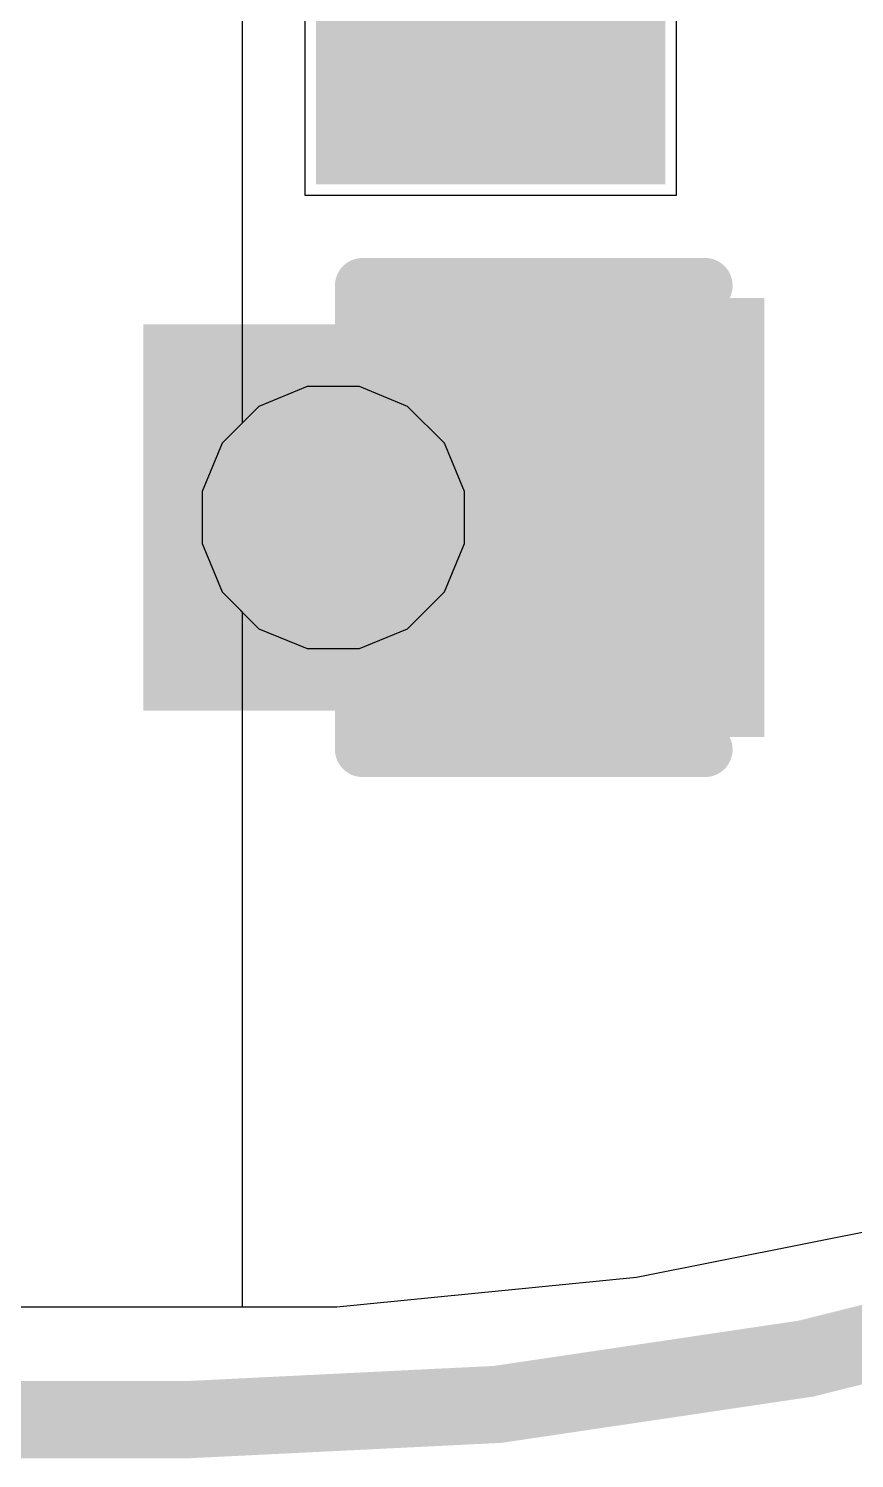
# Model space of a CAD drawing. Header units: inches. Extents: x -6 to 283, y -12 to 154.
# Drawn here: x 75.06 to 76.959, y -11.729 to -8.441 of the extents above; entities that cross this region are included whole.
import ezdxf

# ---------------------------------------------------------------- set-up
doc = ezdxf.new("R2010")
doc.units = ezdxf.units.IN
for name, color, linetype in [('Board Outline', 216, 'Continuous'), ('Bottom Layer', 5, 'Continuous'), ('Bottom Overlay', 54, 'Continuous'), ('Bottom Paste', 16, 'Continuous'), ('Bottom Solder', 6, 'Continuous'), ('Drill Drawing', 1, 'Continuous'), ('GND-1', 16, 'Continuous'), ('GND-2', 90, 'Continuous'), ('GND-3', 216, 'Continuous'), ('GND-4', 54, 'Continuous'), ('PWR-1', 156, 'Continuous'), ('PWR-2', 130, 'Continuous'), ('Signal L1', 76, 'Continuous'), ('Signal L2', 6, 'Continuous'), ('Top Layer', 1, 'Continuous'), ('Via Holes', 16, 'Continuous')]:
    doc.layers.add(name, color=color, linetype=linetype)

# ---------------------------------------------------------------- blocks, each defined once
blk = doc.blocks.new('SOT_23_5_B_40')
at = {"layer": 'Bottom Layer'}
blk.add_hatch(color=5, dxfattribs=at).paths.add_polyline_path([(0.75000231, -0.65000124), (1.85000265, -0.65000124), (1.85000265, -1.25000004), (0.75000231, -1.25000004)])
at = {"layer": 'Bottom Paste'}
blk.add_hatch(color=16, dxfattribs=at).paths.add_polyline_path([(0.75000231, -0.65000124), (1.85000265, -0.65000124), (1.85000265, -1.25000004), (0.75000231, -1.25000004)])
at = {"layer": 'Bottom Solder'}
blk.add_hatch(color=6, dxfattribs=at).paths.add_polyline_path([(0.6484023099999999, -0.54840124), (1.95160265, -0.54840124), (1.95160265, -1.35160004), (0.6484023099999999, -1.35160004)])
blk = doc.blocks.new('C___0603_B_295')
at = {"layer": 'Bottom Layer'}
for points in [[(-1.14299746, -0.4445), (-1.14299746, 0.4445), (-0.38099746, 0.4445), (-0.38099746, -0.4445)], [(0.38099746, -0.4445), (0.38099746, 0.4445), (1.14299746, 0.4445), (1.14299746, -0.4445)]]:
    blk.add_hatch(color=5, dxfattribs=at).paths.add_polyline_path(points)
at = {"layer": 'Bottom Paste'}
for points in [[(-1.14299746, -0.4445), (-1.14299746, 0.4445), (-0.38099746, 0.4445), (-0.38099746, -0.4445)], [(0.38099746, -0.4445), (0.38099746, 0.4445), (1.14299746, 0.4445), (1.14299746, -0.4445)]]:
    blk.add_hatch(color=16, dxfattribs=at).paths.add_polyline_path(points)
at = {"layer": 'Bottom Solder'}
for points in [[(-1.20299734, -0.50449988), (-1.20299734, 0.50449988), (-0.32099758, 0.50449988), (-0.32099758, -0.50449988)], [(0.32099758, -0.50449988), (0.32099758, 0.50449988), (1.20299734, 0.50449988), (1.20299734, -0.50449988)]]:
    blk.add_hatch(color=6, dxfattribs=at).paths.add_polyline_path(points)
at = {"layer": 'Bottom Overlay'}
for points in [[(-1.24460254, 0.5333974599999999, 0.127, 0.127, 0), (-0.4571974599999999, 0.5334, 0.127, 0.127, 0)], [(-1.24460254, -0.5333974599999999, 0.127, 0.127, 0), (-1.24460254, 0.5333974599999999, 0.127, 0.127, 0)], [(0.4571974599999999, 0.5334, 0.127, 0.127, 0), (1.24460254, 0.5333974599999999, 0.127, 0.127, 0)], [(1.24460254, -0.5333974599999999, 0.127, 0.127, 0), (1.24460254, 0.5333974599999999, 0.127, 0.127, 0)], [(-1.24460254, -0.5333974599999999, 0.127, 0.127, 0), (-0.4571974599999999, -0.5334, 0.127, 0.127, 0)], [(0.45720254, -0.5333974599999999, 0.127, 0.127, 0), (1.24460254, -0.5333974599999999, 0.127, 0.127, 0)]]:
    blk.add_lwpolyline(points, format="xyseb", dxfattribs=at)
for points in [[(-1.27635254, 0.5333974599999999, 0.0635, 0.0635, 1), (-1.21285254, 0.5333974599999999, 0.0635, 0.0635, 1)], [(-1.27635254, 0.5333974599999999, 0.0635, 0.0635, 1), (-1.21285254, 0.5333974599999999, 0.0635, 0.0635, 1)], [(-0.48894746, 0.5334, 0.0635, 0.0635, 1), (-0.42544746, 0.5334, 0.0635, 0.0635, 1)], [(0.42544746, 0.5334, 0.0635, 0.0635, 1), (0.48894746, 0.5334, 0.0635, 0.0635, 1)], [(1.21285254, 0.5333974599999999, 0.0635, 0.0635, 1), (1.27635254, 0.5333974599999999, 0.0635, 0.0635, 1)], [(1.21285254, 0.5333974599999999, 0.0635, 0.0635, 1), (1.27635254, 0.5333974599999999, 0.0635, 0.0635, 1)], [(-1.27635254, -0.5333974599999999, 0.0635, 0.0635, 1), (-1.21285254, -0.5333974599999999, 0.0635, 0.0635, 1)], [(-1.27635254, -0.5333974599999999, 0.0635, 0.0635, 1), (-1.21285254, -0.5333974599999999, 0.0635, 0.0635, 1)], [(-0.48894746, -0.5334, 0.0635, 0.0635, 1), (-0.42544746, -0.5334, 0.0635, 0.0635, 1)], [(0.42545254, -0.5333974599999999, 0.0635, 0.0635, 1), (0.4889525399999999, -0.5333974599999999, 0.0635, 0.0635, 1)], [(1.21285254, -0.5333974599999999, 0.0635, 0.0635, 1), (1.27635254, -0.5333974599999999, 0.0635, 0.0635, 1)], [(1.21285254, -0.5333974599999999, 0.0635, 0.0635, 1), (1.27635254, -0.5333974599999999, 0.0635, 0.0635, 1)]]:
    blk.add_lwpolyline(points, format="xyseb", close=True, dxfattribs=at)

msp = doc.modelspace()

# ---------------------------------------------------------------- hatches: boundary and pattern name
at = {"layer": 'Bottom Layer'}
msp.add_hatch(color=5, dxfattribs=at).paths.add_polyline_path([(75.32424101999999, -10.00969042), (76.69161446, -10.00969042), (76.69161446, -9.12069042), (75.32424101999999, -9.12069042)])
h = msp.add_hatch(color=5, dxfattribs=at)
edge = h.paths.add_edge_path()
edge.add_arc((75.76061555999999, -9.565190419999999), 0.1999996, 0, 360)
at = {"layer": 'GND-1'}
h = msp.add_hatch(color=16, dxfattribs=at)
edge = h.paths.add_edge_path()
edge.add_arc((75.76061555999999, -9.565190419999999), 0.1999996, 0, 360)
at = {"layer": 'GND-2'}
h = msp.add_hatch(color=90, dxfattribs=at)
edge = h.paths.add_edge_path()
edge.add_arc((75.76061555999999, -9.565190419999999), 0.1999996, 0, 360)
at = {"layer": 'GND-3'}
h = msp.add_hatch(color=216, dxfattribs=at)
edge = h.paths.add_edge_path()
edge.add_arc((75.76061555999999, -9.565190419999999), 0.1999996, 0, 360)
at = {"layer": 'GND-4'}
h = msp.add_hatch(color=54, dxfattribs=at)
edge = h.paths.add_edge_path()
edge.add_arc((75.76061555999999, -9.565190419999999), 0.1999996, 0, 360)
at = {"layer": 'PWR-1'}
h = msp.add_hatch(color=156, dxfattribs=at)
edge = h.paths.add_edge_path()
edge.add_arc((75.76061555999999, -9.565190419999999), 0.1999996, 0, 360)
at = {"layer": 'PWR-2'}
h = msp.add_hatch(color=130, dxfattribs=at)
edge = h.paths.add_edge_path()
edge.add_arc((75.76061555999999, -9.565190419999999), 0.1999996, 0, 360)
at = {"layer": 'Signal L1'}
h = msp.add_hatch(color=76, dxfattribs=at)
edge = h.paths.add_edge_path()
edge.add_arc((75.76061555999999, -9.565190419999999), 0.1999996, 0, 360)
at = {"layer": 'Signal L2'}
h = msp.add_hatch(color=6, dxfattribs=at)
edge = h.paths.add_edge_path()
edge.add_arc((75.76061555999999, -9.565190419999999), 0.1999996, 0, 360)
at = {"layer": 'Top Layer'}
h = msp.add_hatch(color=1, dxfattribs=at)
edge = h.paths.add_edge_path()
edge.add_arc((75.76061555999999, -9.565190419999999), 0.1999996, 0, 360)
at = {"layer": 'Via Holes'}
h = msp.add_hatch(color=7, dxfattribs=at)
edge = h.paths.add_edge_path()
edge.add_arc((75.76061555999999, -9.565190419999999), 0.0999998, 0, 360)

# ---------------------------------------------------------------- linework, layer by layer
at = {"layer": 'Board Outline'}
for points in [[(82.7291081, -4.3312842, 0.1778, 0.1778, -0.4142135158828693), (75.42232058, -11.64012658, 0.1778, 0.1778, 0)], [(12.036425, -11.64013166, 0.1778, 0.1778, 0), (75.42232058, -11.64012658, 0.1778, 0.1778, 0)]]:
    msp.add_lwpolyline(points, format="xyseb", dxfattribs=at)
msp.add_lwpolyline([(75.37787057999999, -11.64012658, 0.08889999999999999, 0.08889999999999999, 1), (75.46677058, -11.64012658, 0.08889999999999999, 0.08889999999999999, 1)], format="xyseb", close=True, dxfattribs=at)
msp.add_lwpolyline([(75.37787057999999, -11.64012658, 0.08889999999999999, 0.08889999999999999, 1), (75.46677058, -11.64012658, 0.08889999999999999, 0.08889999999999999, 1)], format="xyseb", close=True, dxfattribs=at)
at = {"layer": 'Bottom Layer'}
for p, q in [((75.69559663999999, -7.47004856), (75.69559663999999, -8.824046359999999)), ((76.54959543999999, -8.824046359999999), (76.54959543999999, -7.470051099999999)), ((75.69559663999999, -8.824046359999999), (76.54959543999999, -8.824046359999999)), ((77.13703902, -11.17792786), (76.45781507999999, -11.31313206)), ((76.45781507999999, -11.31313206), (75.76856068, -11.3811177)), ((75.42228247999999, -11.38116342), (65.81639872, -11.38116342)), ((75.76856068, -11.3811177), (75.42228247999999, -11.38116342))]:
    msp.add_line(p, q, dxfattribs=at)
at = {"layer": 'Drill Drawing'}
for points in [[(75.50661556, -9.31119042, 0.0508, 0.0508, 0), (76.01461556, -9.31119042, 0.0508, 0.0508, 0)], [(75.50661556, -9.81919042, 0.0508, 0.0508, 0), (75.50661556, -9.31119042, 0.0508, 0.0508, 0)], [(76.01461556, -9.81919042, 0.0508, 0.0508, 0), (76.01461556, -9.31119042, 0.0508, 0.0508, 0)], [(75.50661556, -9.81919042, 0.0508, 0.0508, 0), (76.01461556, -9.81919042, 0.0508, 0.0508, 0)]]:
    msp.add_lwpolyline(points, format="xyseb", dxfattribs=at)
for points in [[(75.49391555999999, -9.31119042, 0.0254, 0.0254, 1), (75.51931556, -9.31119042, 0.0254, 0.0254, 1)], [(75.49391555999999, -9.31119042, 0.0254, 0.0254, 1), (75.51931556, -9.31119042, 0.0254, 0.0254, 1)], [(76.00191555999999, -9.31119042, 0.0254, 0.0254, 1), (76.02731555999999, -9.31119042, 0.0254, 0.0254, 1)], [(76.00191555999999, -9.31119042, 0.0254, 0.0254, 1), (76.02731555999999, -9.31119042, 0.0254, 0.0254, 1)], [(75.49391555999999, -9.81919042, 0.0254, 0.0254, 1), (75.51931556, -9.81919042, 0.0254, 0.0254, 1)], [(75.49391555999999, -9.81919042, 0.0254, 0.0254, 1), (75.51931556, -9.81919042, 0.0254, 0.0254, 1)], [(76.00191555999999, -9.81919042, 0.0254, 0.0254, 1), (76.02731555999999, -9.81919042, 0.0254, 0.0254, 1)], [(76.00191555999999, -9.81919042, 0.0254, 0.0254, 1), (76.02731555999999, -9.81919042, 0.0254, 0.0254, 1)]]:
    msp.add_lwpolyline(points, format="xyseb", close=True, dxfattribs=at)
at = {"layer": 'GND-1'}
for p, q in [((77.13703902, -11.17792786), (76.45781507999999, -11.31313206)), ((76.45781507999999, -11.31313206), (75.76856068, -11.3811177)), ((75.42228247999999, -11.38116342), (65.81639872, -11.38116342)), ((75.76856068, -11.3811177), (75.42228247999999, -11.38116342))]:
    msp.add_line(p, q, dxfattribs=at)
at = {"layer": 'GND-2'}
for p, q in [((77.13703902, -11.17792786), (76.45781507999999, -11.31313206)), ((76.45781507999999, -11.31313206), (75.76856068, -11.3811177)), ((75.42228247999999, -11.38116342), (65.81639872, -11.38116342)), ((75.76856068, -11.3811177), (75.42228247999999, -11.38116342))]:
    msp.add_line(p, q, dxfattribs=at)
at = {"layer": 'GND-3'}
for p, q in [((77.13703902, -11.17792786), (76.45781507999999, -11.31313206)), ((76.45781507999999, -11.31313206), (75.76856068, -11.3811177)), ((75.42228247999999, -11.38116342), (65.81639872, -11.38116342)), ((75.76856068, -11.3811177), (75.42228247999999, -11.38116342))]:
    msp.add_line(p, q, dxfattribs=at)
at = {"layer": 'GND-4'}
for p, q in [((77.13703902, -11.17792786), (76.45781507999999, -11.31313206)), ((76.45781507999999, -11.31313206), (75.76856068, -11.3811177)), ((75.42228247999999, -11.38116342), (65.81639872, -11.38116342)), ((75.76856068, -11.3811177), (75.42228247999999, -11.38116342))]:
    msp.add_line(p, q, dxfattribs=at)
at = {"layer": 'PWR-1'}
for p, q in [((75.70062329999999, -9.26359082), (75.58977261999999, -9.3095064)), ((75.82060782, -9.26359082), (75.70062329999999, -9.26359082)), ((75.9314585, -9.3095064), (75.82060782, -9.26359082)), ((75.58977261999999, -9.3095064), (75.50493154, -9.39434748)), ((76.01629958, -9.39434748), (75.9314585, -9.3095064)), ((75.50493154, -9.39434748), (75.45901596, -9.505198159999999)), ((76.06221516, -9.505198159999999), (76.01629958, -9.39434748)), ((75.45901596, -9.505198159999999), (75.45901596, -9.62518268)), ((76.06221516, -9.62518268), (76.06221516, -9.505198159999999)), ((75.45901596, -9.62518268), (75.50493154, -9.736033359999999)), ((76.01629958, -9.736033359999999), (76.06221516, -9.62518268)), ((75.50493154, -9.736033359999999), (75.58977261999999, -9.820874439999999)), ((75.9314585, -9.820874439999999), (76.01629958, -9.736033359999999)), ((75.58977261999999, -9.820874439999999), (75.70062329999999, -9.866790019999998)), ((75.82060782, -9.866790019999998), (75.9314585, -9.820874439999999)), ((75.70062329999999, -9.866790019999998), (75.82060782, -9.866790019999998)), ((77.13703902, -11.17792786), (76.45781507999999, -11.31313206)), ((76.45781507999999, -11.31313206), (75.76856068, -11.3811177)), ((75.42228247999999, -11.38116342), (65.81639872, -11.38116342)), ((75.76856068, -11.3811177), (75.42228247999999, -11.38116342))]:
    msp.add_line(p, q, dxfattribs=at)
at = {"layer": 'PWR-2'}
for p, q in [((75.55088776, -5.35732482), (75.55088776, -9.34839126)), ((75.70062329999999, -9.26359082), (75.58977261999999, -9.3095064)), ((75.82060782, -9.26359082), (75.70062329999999, -9.26359082)), ((75.9314585, -9.3095064), (75.82060782, -9.26359082)), ((75.58977261999999, -9.3095064), (75.50493154, -9.39434748)), ((76.01629958, -9.39434748), (75.9314585, -9.3095064)), ((75.55088776, -9.34839126), (75.50493154, -9.39434748)), ((75.50493154, -9.39434748), (75.45901596, -9.505198159999999)), ((75.50493154, -9.39434748), (75.45901596, -9.505198159999999)), ((76.06221516, -9.505198159999999), (76.01629958, -9.39434748)), ((75.45901596, -9.505198159999999), (75.45901596, -9.62518268)), ((75.45901596, -9.505198159999999), (75.45901596, -9.62518268)), ((76.06221516, -9.62518268), (76.06221516, -9.505198159999999)), ((75.45901596, -9.62518268), (75.50493154, -9.736033359999999)), ((75.45901596, -9.62518268), (75.50493154, -9.736033359999999)), ((76.01629958, -9.736033359999999), (76.06221516, -9.62518268)), ((75.50493154, -9.736033359999999), (75.58977261999999, -9.820874439999999)), ((75.50493154, -9.736033359999999), (75.55088776, -9.78198958)), ((75.9314585, -9.820874439999999), (76.01629958, -9.736033359999999)), ((75.55088776, -9.78198958), (75.55088776, -11.38114564)), ((75.58977261999999, -9.820874439999999), (75.70062329999999, -9.866790019999998)), ((75.82060782, -9.866790019999998), (75.9314585, -9.820874439999999)), ((75.70062329999999, -9.866790019999998), (75.82060782, -9.866790019999998)), ((77.13703902, -11.17792786), (76.45781507999999, -11.31313206)), ((76.45781507999999, -11.31313206), (75.76856068, -11.3811177)), ((75.42228247999999, -11.38116342), (65.81639872, -11.38116342)), ((75.42228247999999, -11.38116342), (66.4186124, -11.38116342)), ((75.76856068, -11.3811177), (75.42228247999999, -11.38116342)), ((75.55088776, -11.38114564), (75.42228247999999, -11.38116342))]:
    msp.add_line(p, q, dxfattribs=at)
at = {"layer": 'Signal L1'}
for p, q in [((77.13703902, -11.17792786), (76.45781507999999, -11.31313206)), ((76.45781507999999, -11.31313206), (75.76856068, -11.3811177)), ((75.42228247999999, -11.38116342), (65.81639872, -11.38116342)), ((75.76856068, -11.3811177), (75.42228247999999, -11.38116342))]:
    msp.add_line(p, q, dxfattribs=at)
at = {"layer": 'Signal L2'}
for p, q in [((77.13703902, -11.17792786), (76.45781507999999, -11.31313206)), ((76.45781507999999, -11.31313206), (75.76856068, -11.3811177)), ((75.42228247999999, -11.38116342), (65.81639872, -11.38116342)), ((75.76856068, -11.3811177), (75.42228247999999, -11.38116342))]:
    msp.add_line(p, q, dxfattribs=at)
at = {"layer": 'Top Layer'}
for p, q in [((77.13703902, -11.17792786), (76.45781507999999, -11.31313206)), ((76.45781507999999, -11.31313206), (75.76856068, -11.3811177)), ((75.42228247999999, -11.38116342), (66.42129972, -11.38116342)), ((75.76856068, -11.3811177), (75.42228247999999, -11.38116342))]:
    msp.add_line(p, q, dxfattribs=at)

# ---------------------------------------------------------------- block references
at = {"rotation": 270}
msp.add_blockref('SOT_23_5_B_40', (77.07259668, -6.84704498), dxfattribs=at)
msp.add_blockref('C___0603_B_295', (77.07261446, -9.565190419999999))

doc.saveas('drawing.dxf')
